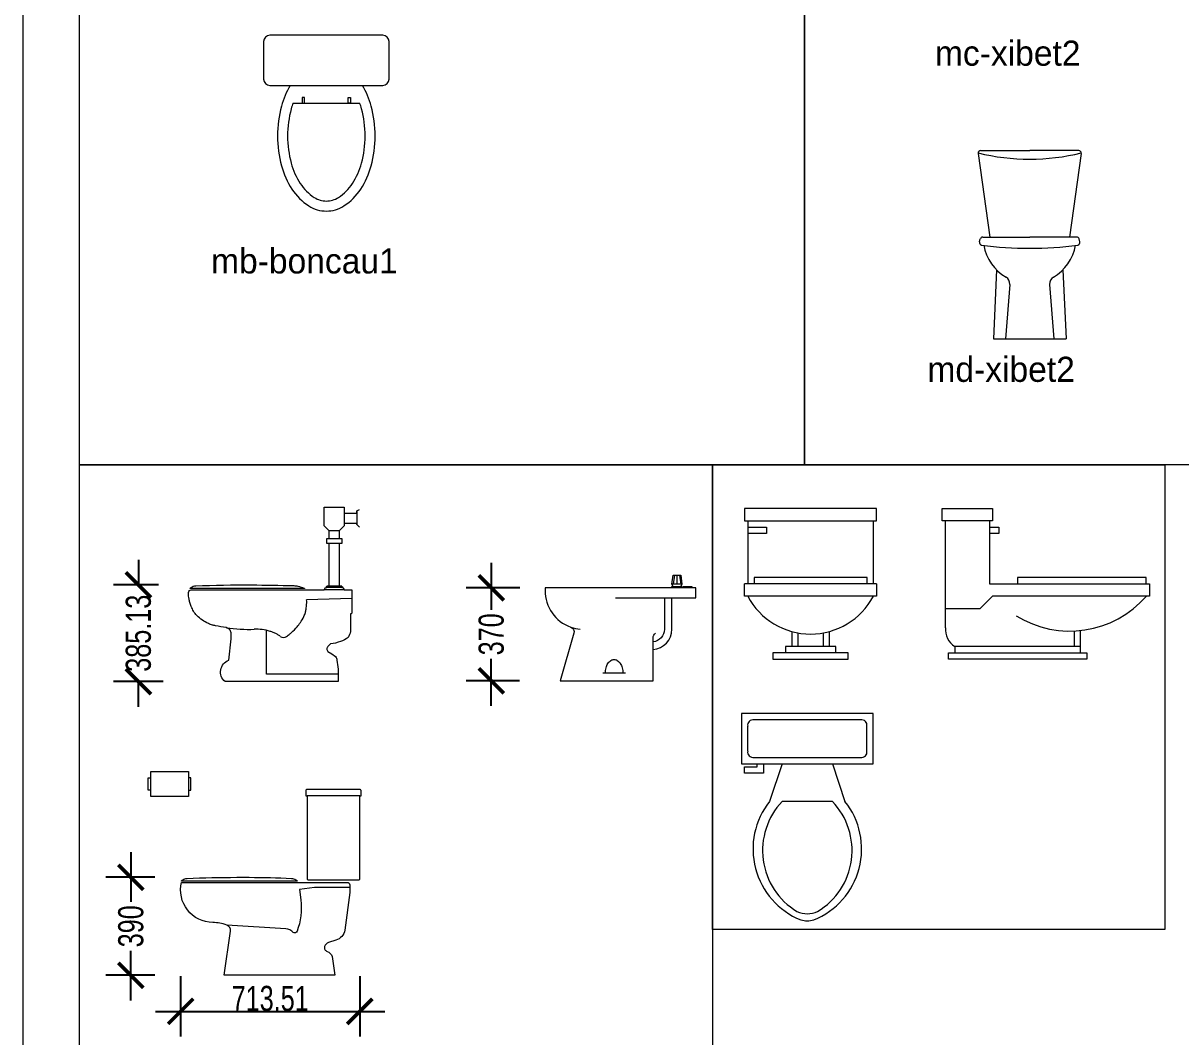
# Model space of a CAD drawing. Header units: inches. Extents: x 242965 to 445791, y 236206 to 423703.
# Drawn here: x 291368 to 295978, y 358547 to 362583 of the extents above; entities that cross this region are included whole.
import ezdxf

# ---------------------------------------------------------------- set-up
doc = ezdxf.new("R2010")
doc.units = ezdxf.units.IN
doc.header["$MEASUREMENT"] = 0
for name, color, linetype, lineweight in [('2', 181, 'Continuous', 20), ('9', 251, 'Continuous', 13), ('e', 96, 'Continuous', 5)]:
    doc.layers.add(name, color=color, linetype=linetype, lineweight=lineweight)
doc.styles.add('DIM', font='hoatbif.shx', dxfattribs={"width": 0.75})
doc.dimstyles.new('100', dxfattribs={"dimscale": 0, "dimtxt": 100, "dimasz": 100, "dimexe": 100, "dimexo": 100, "dimgap": 1, "dimtad": 1, "dimzin": 12, "dimdsep": 46, "dimtxsty": 'DIM', "dimblk": 'ARCHTICK', "dimblk1": 'ARCHTICK', "dimblk2": 'OBLIQUE', "dimcen": 0, "dimdle": 100, "dimclrd": 4, "dimclre": 7, "dimclrt": 3, "dimaunit": 3, "dimadec": 0, "dimazin": 3, "dimtfac": 0.004, "dimtix": 1, "dimtmove": 2, "dimatfit": 3, "dimldrblk": 'ARCHTICK', "dimfxl": 1, "dimtolj": 1, "dimtzin": 13, "dimarcsym": 0})

# ---------------------------------------------------------------- blocks, each defined once
blk = doc.blocks.new('Toilet - front')
for p, q in [((-10, 22), (-10, 12)), ((-10, 21), (-7, 21)), ((-7, 21), (-7, 20)), ((10, 12), (10, 22)), ((-7, 20), (-10, 20)), ((9, 13), (-9, 13)), ((-9, 13), (-9, 12)), ((9, 12), (9, 13)), ((10.5, 12), (-10.5, 12)), ((-10.5, 10), (-10.5, 12)), ((10.5, 12), (10.5, 10)), ((10.5, 10), (-10.5, 10)), ((-3, 4.4065), (-3, 2)), ((-2, 2), (-2, 4.1658)), ((2, 4.1658), (2, 2)), ((3, 2), (3, 4.4065)), ((4, 2), (-4, 2)), ((-4, 2), (-4, 1)), ((4, 1), (4, 2))]:
    blk.add_line(p, q)
for points in [[(10.5, 22), (10.5, 24), (-10.5, 24), (-10.5, 22)], [(6, 0), (6, 1), (-6, 1), (-6, 0)]]:
    blk.add_lwpolyline(points, close=True)
blk.add_arc((0, 15.3333), 11.3333, 208.0725, 331.9275)
blk = doc.blocks.new('Toilet - top')
for p, q in [((9.5, -6), (9.5, -2)), ((-10, -8.5), (-8, -8.5)), ((-10, -9.5), (-10, -8.5)), ((-8, -8.5), (-8, -8)), ((-7, -8), (-7, -9.5)), ((-4, -8), (-6, -14)), ((4, -8), (6, -14)), ((-7, -9.5), (-10, -9.5)), ((4, -14), (-4, -14))]:
    blk.add_line(p, q)
blk.add_lwpolyline([(10.5, -8), (10.5, 0), (-10.5, 0), (-10.5, -8)], close=True)
for points in [[(8.5, -1), (-8.5, -1)], [(-9.5, -2), (-9.5, -6)], [(-8.5, -7), (8.5, -7)]]:
    blk.add_lwpolyline(points)
for centre, radius, start, end in [((-8.62, -1.88), 0.884, 81.8699, 188.1301), ((8.62, -1.88), 0.884, 351.8699, 98.1301), ((-8.62, -6.12), 0.884, 171.8699, 278.1301), ((8.62, -6.12), 0.884, 261.8699, 8.1301), ((3.52, -21.58), 12.17, 141.4691, 247.9714), ((4.2, -21.82), 11.33, 136.3677, 238.9468), ((-3.52, -21.58), 12.17, 292.0284, 38.5307), ((-4.2, -21.82), 11.33, 301.053, 43.6321), ((0, -27.88), 4, 245.7318, 294.2682), ((0, -29), 4, 254.8605, 285.1395)]:
    blk.add_arc(centre, radius, start, end)
blk = doc.blocks.new('AL5021')
for p, q in [((-85, 420), (-90, 385)), ((-75, 420), (-75, 385)), ((-65, 420), (-60, 385)), ((-55, 385), (-95, 385)), ((-280, 30), (-370, 30))]:
    blk.add_line(p, q)
for points in [[(-90, 375), (-95, 385), (-90, 420), (-60, 420), (-55, 385), (-60, 375)], [(-95, 370), (-95, 375), (-55, 375), (-55, 370)], [(-50, 370), (-50, 375), (-15, 375), (-15, 370)], [(-320, 330), (-95, 330)]]:
    blk.add_lwpolyline(points)
blk.add_lwpolyline([(-170, 0), (-170, 124.9, 0.395072), (-95, 205), (-95, 330), (0, 330), (0, 370), (-600, 370), (-600, 360, 0.315137), (-497.6, 213.6, -0.394468), (-485.2, 189.3), (-540, 0)], format="xyb", close=True)
for points in [[(-125, 330), (-125, 205, -0.383736), (-170, 155, 0.32455)], [(-497.6, 213.6, 0.062091), (-460, 205, -1.835583)], [(-170, 124.9), (-170, 170, -0.236068), (-160, 190, -4.943045)], [(-360, 30, -0.064521), (-357.2, 52, -0.077404), (-349.7, 68.9, -0.107171), (-337.5, 81.3, -0.145262), (-325, 85, -0.145262), (-312.5, 81.3, -0.107171), (-300.3, 68.9, -0.077404), (-292.8, 52, -0.064521), (-290, 30, -0.064521)]]:
    blk.add_lwpolyline(points, format="xyb")
blk = doc.blocks.new('_ARCHTICK')
at = {"color": 0, "linetype": 'ByBlock', "const_width": 0.15}
blk.add_lwpolyline([(-0.5, -0.5), (0.5, 0.5)], dxfattribs=at)
blk = doc.blocks.new('*D553')
at = {"layer": '9', "color": 4, "lineweight": -2, "transparency": 16777216}
for p, q in [((293232.5, 360434.8), (293232.5, 360247.2)), ((293232.5, 359864.8), (293232.5, 360052.4))]:
    blk.add_line(p, q, dxfattribs=at)
at = {"layer": '9', "color": 7, "lineweight": -2, "transparency": 16777216}
for p, q in [((293346.4, 360334.8), (293132.5, 360334.8)), ((293345, 359964.8), (293132.5, 359964.8))]:
    blk.add_line(p, q, dxfattribs=at)
at = {"layer": 'Defpoints', "color": 0, "transparency": 16777216}
for p in [(293232.5, 360334.8), (293446.4, 360334.8), (293445, 359964.8)]:
    blk.add_point(p, dxfattribs=at)
at = {"layer": '9', "color": 4, "lineweight": -2, "transparency": 16777216, "xscale": 100, "yscale": 100, "zscale": 100}
for p, rotation in [((293232.5, 360334.8), 90), ((293232.5, 359964.8), 270)]:
    blk.add_blockref('_ARCHTICK', p, dxfattribs=dict(at, rotation=rotation))
at = {"layer": '9', "color": 3, "transparency": 16777216, "insert": (293232.5, 360149.8), "char_height": 100, "attachment_point": 5, "rotation": 90, "style": 'DIM'}
blk.add_mtext('\\A1;370', dxfattribs=at)
blk = doc.blocks.new('_Oblique')
at = {"color": 0, "linetype": 'ByBlock', "lineweight": -2}
blk.add_line((-0.5, -0.5), (0.5, 0.5), dxfattribs=at)
blk = doc.blocks.new('AL5011')
for p, q in [((-60.5, 695.2), (-60.5, 620.2)), ((-10.5, 680.2), (-10.5, 625.2)), ((-80.5, 600.2), (-120.5, 600.2)), ((-130.5, 570.2), (-70.5, 570.2)), ((-70.5, 550.2), (-130.5, 550.2)), ((-65.5, 375.2), (-135.5, 375.2)), ((-70.5, 380.2), (-130.5, 380.2)), ((-60.5, 365.2), (-140.5, 365.2)), ((-370.5, 30.2), (-370.5, 204.3)), ((-85.5, 30.2), (-370.5, 30.2))]:
    blk.add_line(p, q)
blk.add_lwpolyline([(-0.5, 615.2), (-10.5, 625.2), (-10.5, 630.2), (-60.5, 630.2), (-60.5, 620.2), (-80.5, 600.2), (-80.5, 570.2), (-70.5, 570.2), (-70.5, 550.2), (-80.5, 550.2), (-80.5, 380.2), (-70.5, 380.2), (-70.5, 375.2), (-65.5, 375.2), (-60.5, 365.2), (-30.5, 365.2), (-30.5, 305.2), (-30.5, 275.2, -0.414214), (-35.5, 270.2), (-35.5, 235.2), (-35.5, 200.2, -0.095415), (-45.5, 175.2, -0.076007), (-75.5, 160.2, -0.076076), (-115.5, 150.2, 0.044565), (-125.5, 140.2, 0.04442), (-130.5, 130.2, 0.144476), (-125.5, 120.2), (-110.5, 110.2), (-95.5, 100.2, -0.166782), (-90.5, 85.2, -0.01527), (-85.5, 50.2, -0.031511), (-85.5, 0.2), (-320.5, 0.2), (-535.5, 0.2, -0.576682), (-520.5, 85.2), (-510.5, 170.2, 0.016465), (-510.5, 190.2, 0.065056), (-515.5, 205.2, 0.131309), (-530.5, 215.2, -0.00553), (-573.2, 222.5, -0.019167), (-585.5, 225.2, -0.05183), (-601.7, 231.3, -0.032539), (-625.5, 245.2, -0.047947), (-647.4, 263.3, -0.063625), (-660.5, 280.2, -0.031597), (-669.9, 298.9, -0.038378), (-675.5, 315.2, -0.013516), (-678.6, 328.8, -0.016321), (-680.5, 340.2, -0.033041), (-681, 348.7, -0.042656), (-680.5, 355.2, -0.154941), (-676.6, 362.7, -0.198912), (-670.5, 365.2), (-415.5, 365.2), (-140.5, 365.2), (-135.5, 375.2), (-130.5, 375.2), (-130.5, 380.2), (-120.5, 380.2), (-120.5, 550.2), (-130.5, 550.2), (-130.5, 570.2), (-120.5, 570.2), (-120.5, 600.2), (-140.5, 620.2), (-140.5, 695.2), (-60.5, 695.2), (-60.5, 670.2), (-10.5, 670.2), (-10.5, 680.2), (-0.5, 685.2)], format="xyb")
blk.add_lwpolyline([(-220.5, 370.2), (-455.5, 370.2), (-675.5, 370.2, -0.668179), (-675.7, 370.8, -0.041616), (-670.5, 375.2, -0.145358), (-652.3, 381.5, -0.012317), (-430.5, 385.2, -0.00485), (-261.9, 382.3, -0.049532), (-245.5, 380.2, -0.0389), (-220.1, 372.3, -0.825793)], format="xyb", close=True)
blk.add_lwpolyline([(-30.5, 330.5), (-210.5, 325.2)])
for centre, radius, start, end in [((-444.2, 315.4), 233.9, 360, 2.4195), ((-348.8, 307.9), 137.3, 346.2374, 351.8699), ((-570.7, 339.6), 361.4, 351.8699, 355.3409), ((-273.4, 315.4), 63.1, 355.3409, 0), ((-390.1, 342.7), 188.3, 318.8141, 325.206), ((-391.8, 343.9), 190.4, 325.206, 333.4349), ((-292.1, 294), 78.8, 333.4349, 346.2374), ((-442.1, 771.1), 562.9, 260.9626, 272.352), ((-411.4, 23.9), 185, 72.4191, 92.352), ((-406.3, 39.9), 168.2, 68.1986, 72.4191), ((-430, -19.5), 232.2, 64.6062, 68.1986), ((-350, 149.1), 45.5, 56.3099, 64.6062), ((-401.3, 72.2), 138, 51.5463, 56.3099), ((-428.1, 391.7), 252.3, 303.0558, 306.8699), ((-313.1, 238.4), 60.7, 306.8699, 314.6487), ((-581.9, 510.5), 443.1, 314.6487, 318.8141), ((-303, 193.5), 18.2, 226.6746, 313.3254)]:
    blk.add_arc(centre, radius, start, end)
blk = doc.blocks.new('*D556')
at = {"layer": '9', "color": 4, "lineweight": -2, "transparency": 16777216}
for p, q in [((291827.6, 360446.8), (291827.6, 360340.9)), ((291827.6, 359861.7), (291827.6, 359967.5))]:
    blk.add_line(p, q, dxfattribs=at)
at = {"layer": '9', "color": 7, "lineweight": -2, "transparency": 16777216}
for p, q in [((291907.5, 360346.8), (291727.6, 360346.8)), ((291925.4, 359961.7), (291727.6, 359961.7))]:
    blk.add_line(p, q, dxfattribs=at)
at = {"layer": 'Defpoints', "color": 0, "transparency": 16777216}
for p in [(291827.6, 360346.8), (292007.5, 360346.8), (292025.4, 359961.7)]:
    blk.add_point(p, dxfattribs=at)
at = {"layer": '9', "color": 4, "lineweight": -2, "transparency": 16777216, "xscale": 100, "yscale": 100, "zscale": 100}
for p, rotation in [((291827.6, 360346.8), 90), ((291827.6, 359961.7), 270)]:
    blk.add_blockref('_ARCHTICK', p, dxfattribs=dict(at, rotation=rotation))
at = {"layer": '9', "color": 3, "transparency": 16777216, "insert": (291827.6, 360154.2), "char_height": 100, "attachment_point": 5, "rotation": 90, "style": 'DIM'}
blk.add_mtext('\\A1;385.13', dxfattribs=at)
blk = doc.blocks.new('*D559')
at = {"layer": '9', "color": 7, "lineweight": -2, "transparency": 16777216}
for p, q in [((291995.4, 358789.3), (291995.4, 358548.7)), ((292708.9, 358789.3), (292708.9, 358548.7))]:
    blk.add_line(p, q, dxfattribs=at)
at = {"layer": '9', "color": 4, "lineweight": -2, "transparency": 16777216}
blk.add_line((291895.4, 358648.7), (292808.9, 358648.7), dxfattribs=at)
at = {"layer": 'Defpoints', "color": 0, "transparency": 16777216}
for p in [(291995.4, 358889.3), (292708.9, 358889.3), (292708.9, 358648.7)]:
    blk.add_point(p, dxfattribs=at)
at = {"layer": '9', "color": 4, "lineweight": -2, "transparency": 16777216, "xscale": 100, "yscale": 100, "zscale": 100, "rotation": 180}
blk.add_blockref('_ARCHTICK', (291995.4, 358648.7), dxfattribs=at)
at = {"layer": '9', "color": 4, "lineweight": -2, "transparency": 16777216, "xscale": 100, "yscale": 100, "zscale": 100}
blk.add_blockref('_ARCHTICK', (292708.9, 358648.7), dxfattribs=at)
at = {"layer": '9', "color": 3, "transparency": 16777216, "insert": (292352.1, 358699.7), "char_height": 100, "attachment_point": 5, "style": 'DIM'}
blk.add_mtext('\\A1;713.51', dxfattribs=at)
blk = doc.blocks.new('*D560')
at = {"layer": '9', "color": 4, "lineweight": -2, "transparency": 16777216}
for p, q in [((291797.5, 359282.5), (291797.5, 359084.9)), ((291797.5, 358692.5), (291797.5, 358890))]:
    blk.add_line(p, q, dxfattribs=at)
at = {"layer": '9', "color": 7, "lineweight": -2, "transparency": 16777216}
for p, q in [((291892.5, 359182.5), (291697.5, 359182.5)), ((291893.2, 358792.5), (291697.5, 358792.5))]:
    blk.add_line(p, q, dxfattribs=at)
at = {"layer": 'Defpoints', "color": 0, "transparency": 16777216}
for p in [(291797.5, 359182.5), (291992.5, 359182.5), (291993.2, 358792.5)]:
    blk.add_point(p, dxfattribs=at)
at = {"layer": '9', "color": 4, "lineweight": -2, "transparency": 16777216, "xscale": 100, "yscale": 100, "zscale": 100}
for p, rotation in [((291797.5, 359182.5), 90), ((291797.5, 358792.5), 270)]:
    blk.add_blockref('_ARCHTICK', p, dxfattribs=dict(at, rotation=rotation))
at = {"layer": '9', "color": 3, "transparency": 16777216, "insert": (291797.5, 358987.5), "char_height": 100, "attachment_point": 5, "rotation": 90, "style": 'DIM'}
blk.add_mtext('\\A1;390', dxfattribs=at)
blk = doc.blocks.new('AL5001')
blk.add_line((-5, 715), (-215, 715))
for points in [[(-5, 385), (-5, 715), (0, 715), (0, 735, 0.414214), (-5, 740), (-215, 740, 0.414214), (-220, 735), (-220, 715), (-215, 715), (-215, 385, 0.414214), (-210, 380), (-10, 380, 0.414214)], [(-55, 370, -0.414214), (-45, 360), (-45, 330), (-65, 180, -0.301835), (-100, 140), (-130, 130, 0.236068), (-145, 115, 0.414214), (-135, 95, -0.236068), (-115, 75), (-105, 0), (-545, 0), (-520, 175, 0.355041), (-535, 200, 0.084302), (-590, 210, -0.480558), (-715, 370)], [(-255, 375), (-460, 375), (-715, 375, -0.668179), (-715.3, 375.8, -0.060345), (-710, 380, -0.125104), (-692.5, 385.3, -0.011408), (-495, 390), (-445, 390, -0.013252), (-277.4, 385.4, -0.12379), (-260, 380, -0.059757), (-254.7, 375.8, -0.668179)]]:
    blk.add_lwpolyline(points, format="xyb", close=True)
blk.add_lwpolyline([(-45, 350), (-185, 350), (-245.1, 341), (-240, 300, -0.122797), (-255, 175, -0.505083), (-270, 170, 0.20266), (-300, 185), (-535, 200)], format="xyb")
blk = doc.blocks.new('AE5Z03')
blk.add_lwpolyline([(75, 0), (-75, 0), (-75, 100), (75, 100)], close=True)
for points in [[(-75, 25), (-85, 25), (-85, 75), (-75, 75)], [(75, 25), (85, 25), (85, 75), (75, 75)]]:
    blk.add_lwpolyline(points)
blk = doc.blocks.new('Toilet - side')
for p, q in [((0.5, 5), (0.5, 22)), ((7.5, 22), (7.5, 12)), ((7.5, 21), (9, 21)), ((9, 21), (9, 20)), ((9, 20), (7.5, 20)), ((32.5, 13), (12, 13)), ((12, 13), (12, 12)), ((32.5, 12), (32.5, 13)), ((7.5, 12), (33, 12)), ((33, 12), (33, 10)), ((8, 10), (6, 8)), ((33, 10), (8, 10)), ((6, 8), (0.5, 8)), ((21, 4.5), (21, 2)), ((22, 2), (22, 4.54)), ((22, 2), (2, 2)), ((2, 2), (2, 1)), ((22, 1), (22, 2))]:
    blk.add_line(p, q)
for points in [[(0, 22), (0, 24), (8, 24), (8, 22)], [(1, 0), (1, 1), (23, 1), (23, 0)]]:
    blk.add_lwpolyline(points, close=True)
for centre, radius, start, end in [((20.3, 20.7), 16.23, 238.1872, 318.7702), ((3.75, 4.75), 3.26, 175.6013, 237.5288)]:
    blk.add_arc(centre, radius, start, end)
blk = doc.blocks.new('mb-boncau1')
at = {"linetype": 'Continuous'}
for p, q in [((225, 0), (-225, 0)), ((-250, -25), (-250, -175)), ((250, -175), (250, -25)), ((-225, -200), (225, -200))]:
    blk.add_line(p, q, dxfattribs=at)
at = {"color": 44, "linetype": 'Continuous'}
for p, q in [((-132.9, -270), (132.9, -270)), ((-86.4, -247.6), (-96.2, -247.6)), ((-96.2, -247.6), (-96.2, -270.1)), ((-96.2, -270.1), (-86.4, -270.1)), ((-86.4, -270.1), (-86.4, -247.6)), ((86.2, -247.6), (95.9, -247.6)), ((86.2, -270.1), (86.2, -247.6)), ((95.9, -270.1), (86.2, -270.1)), ((95.9, -247.6), (95.9, -270.1))]:
    blk.add_line(p, q, dxfattribs=at)
at = {"linetype": 'Continuous'}
for centre, radius, start, end in [((-225, -25), 25, 90, 180), ((225, -25), 25, 0, 90), ((-225, -175), 25, 180, 270), ((225, -175), 25, 270, 0), ((133.8, -366.1), 323.5, 149.0966, 164.9269), ((-133.8, -366.1), 323.5, 15.0731, 30.9034), ((263.7, -401.1), 458.1, 164.9269, 180), ((-263.7, -401.1), 458.1, 0, 15.0731), ((263.7, -401.1), 458.1, 180, 195.0731), ((-263.7, -401.1), 458.1, 344.9269, 0), ((133.8, -436.1), 323.5, 195.0731, 213.0315), ((-133.8, -436.1), 323.5, 326.9685, 344.9269), ((51.7, -489.5), 225.5, 213.0315, 237.5002), ((-51.7, -489.5), 225.5, 302.4998, 326.9685), ((0, -570.7), 129.3, 237.5002, 270), ((0, -570.7), 129.3, 270, 302.4998)]:
    blk.add_arc(centre, radius, start, end, dxfattribs=at)
at = {"color": 44, "linetype": 'Continuous'}
for centre, radius, start, end in [((133.8, -366.1), 283.5, 160.176, 164.9269), ((-133.8, -366.1), 283.5, 15.0731, 19.824), ((263.7, -401.1), 418.1, 164.9269, 180), ((-263.7, -401.1), 418.1, 0, 15.0731), ((263.7, -401.1), 418.1, 180, 195.0731), ((-263.7, -401.1), 418.1, 344.9269, 0), ((133.8, -436.1), 283.5, 195.0731, 213.0315), ((-133.8, -436.1), 283.5, 326.9685, 344.9269), ((51.7, -489.5), 185.5, 213.0315, 237.5002), ((-51.7, -489.5), 185.5, 302.4998, 326.9685), ((0, -570.7), 89.3, 237.5002, 270), ((0, -570.7), 89.3, 270, 302.4998)]:
    blk.add_arc(centre, radius, start, end, dxfattribs=at)
blk = doc.blocks.new('md-xibet2')
for p, q in [((-205.1, 738.3), (-158.2, 405)), ((-195.1, 749.4), (0, 749.4)), ((195.1, 749.4), (0, 749.4)), ((205.1, 738.3), (158.2, 405)), ((-199.7, 385.8), (-196.6, 397.5)), ((-186.9, 405), (0, 405)), ((186.9, 405), (0, 405)), ((199.7, 385.8), (196.6, 397.5)), ((-132.4, 274.8), (-144.6, 0)), ((132.4, 274.8), (144.6, 0)), ((-79.4, 216.8), (-96.3, 0)), ((79.4, 216.8), (96.3, 0)), ((-144.6, 0), (144.6, 0))]:
    blk.add_line(p, q)
for centre, radius, start, end in [((-195.1, 739.4), 10, 90, 186.4192), ((0, 1575.2), 859.9, 256.2007, 270), ((0, 1575.2), 859.9, 270, 283.7993), ((195.1, 739.4), 10, 353.5808, 90), ((-190, 383.3), 10, 165.3346, 261.8645), ((-186.9, 395), 10, 90, 165.3346), ((-10, 1642.4), 1282, 261.8645, 270.4469), ((0, 405.2), 185.8, 190.2249, 239.5635), ((10, 1642.4), 1282, 269.5531, 278.1355), ((0, 405.2), 185.8, 300.4365, 349.7751), ((186.9, 395), 10, 14.6654, 90), ((190, 383.3), 10, 278.1355, 14.6654), ((-109.3, 219.1), 30, 355.5565, 59.5635), ((109.3, 219.1), 30, 120.4365, 184.4435)]:
    blk.add_arc(centre, radius, start, end)

msp = doc.modelspace()

# ---------------------------------------------------------------- linework, layer by layer
at = {"layer": '9'}
for points in [[(291592.267, 364941.914), (294480.03, 364941.914), (294480.03, 360824.447), (291592.267, 360824.447)], [(294480.03, 364941.914), (297367.792, 364941.914), (297367.792, 360824.447), (294480.03, 360824.447)], [(291592.267, 360824.447), (294112.723, 360824.447), (294112.723, 358505.063), (291592.267, 358505.063)], [(294112.723, 360824.447), (295914.305, 360824.447), (295914.305, 358974.141), (294112.723, 358974.141)]]:
    msp.add_lwpolyline(points, close=True, dxfattribs=at)
at = {"layer": 'e', "linetype": 'Continuous'}
msp.add_line((291368.494, 336420.808), (291368.494, 372060.808), dxfattribs=at)

# ---------------------------------------------------------------- block references
at = {"layer": '9'}
for name, p in [('mb-boncau1', (292575.723, 362534.877)), ('md-xibet2', (295376.095, 361326.32)), ('AL5011', (292707.655, 359961.413)), ('AL5021', (294046.412, 359964.803)), ('AE5Z03', (291951.335, 359504.028)), ('AL5001', (292713.864, 358792.474))]:
    msp.add_blockref(name, p, dxfattribs=at)
at = {"layer": '9', "xscale": 25, "yscale": 25, "zscale": 25}
for name, p in [('Toilet - front', (294503.648, 360051.118)), ('Toilet - side', (295027.926, 360051.118)), ('Toilet - top', (294490.629, 359834.642))]:
    msp.add_blockref(name, p, dxfattribs=at)

# ---------------------------------------------------------------- texts
at = {"layer": '2'}
for s, p in [('mc-xibet2', (294998.804, 362413.517)), ('mb-boncau1', (292116.629, 361586.443)), ('md-xibet2', (294968.718, 361154.874))]:
    msp.add_text(s, height=100, dxfattribs=at).set_placement(p)

# ---------------------------------------------------------------- dimensions: what is measured, and where the dimension line sits
at = {"layer": '9'}
for base, p1, p2, picture, middle in [((291827.582, 360346.789), (292025.43, 359961.658), (292007.479, 360346.789), '*D556', (291827.582, 360154.224)), ((293232.51, 360334.803), (293445.032, 359964.803), (293446.412, 360334.803), '*D553', (293232.51, 360149.803)), ((291797.452, 359182.474), (291993.158, 358792.474), (291992.523, 359182.474), '*D560', (291797.452, 358987.474))]:
    dim = msp.add_linear_dim(base=base, p1=p1, p2=p2, angle=90, dimstyle='100', override={"dimscale": 1}, dxfattribs=at)
    dim.commit()
    dim.dimension.update_dxf_attribs({"geometry": picture, "text_midpoint": middle, "dimtype": 160})
dim = msp.add_linear_dim(base=(292708.864, 358648.718), p1=(291995.358, 358889.281), p2=(292708.864, 358889.281), dimstyle='100', override={"dimscale": 1}, dxfattribs=at)
dim.commit()
dim.dimension.update_dxf_attribs({"geometry": '*D559', "text_midpoint": (292352.111, 358699.718)})

doc.saveas('drawing.dxf')
